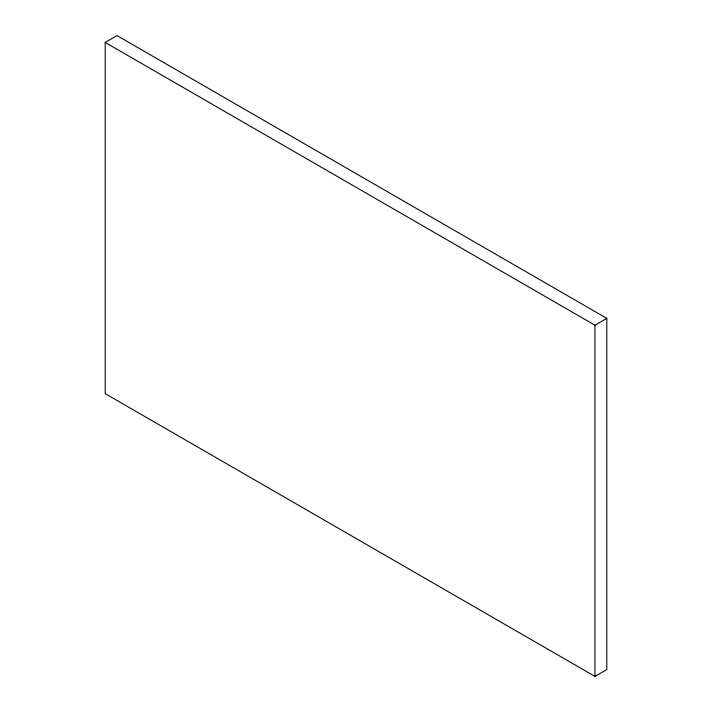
<?xml version="1.0" encoding="UTF-8"?>
<svg xmlns="http://www.w3.org/2000/svg" width="712" height="712" viewBox="0 0 712 712"><rect width="100%" height="100%" fill="white"/><g stroke="black" fill="none" stroke-linecap="round" stroke-linejoin="round"><path stroke-width="1.07" d="M105.189 42.444L117.035 35.6L606.811 318.371L606.811 669.556L594.965 676.4L105.189 393.629L105.189 42.444L594.965 325.215L606.811 318.371M594.965 325.215L594.965 676.4"/></g></svg>
